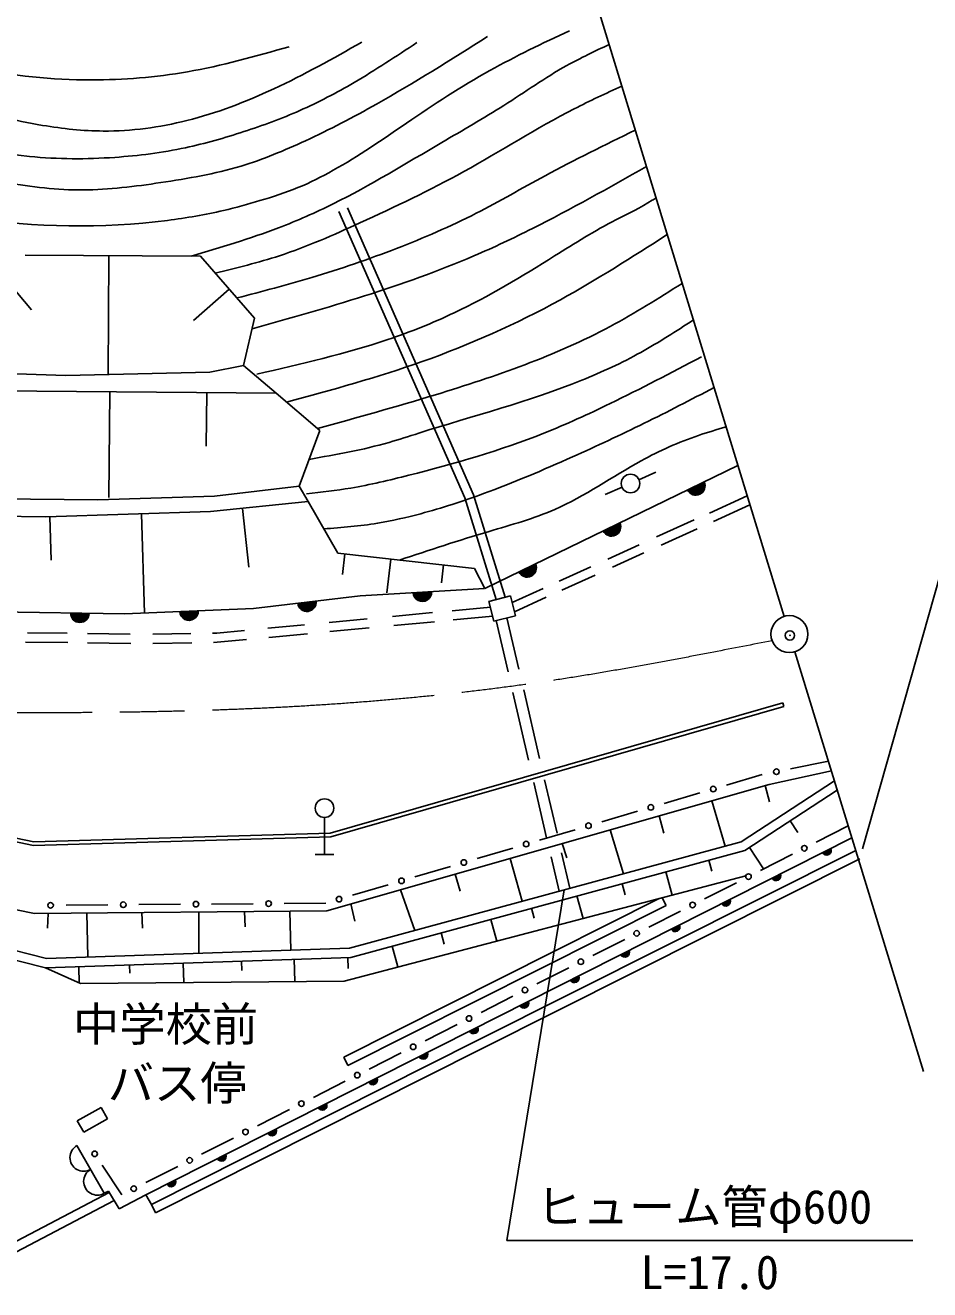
# Model space of a CAD drawing. Units: millimetres, scale not verified. Extents: x 40000 to 680000, y 20000 to 380000.
# Drawn here: x 225902 to 274738, y 250629 to 318922 of the extents above; entities that cross this region are included whole.
import ezdxf
from ezdxf.enums import TextEntityAlignment as Align

# ---------------------------------------------------------------- set-up
doc = ezdxf.new("R2010")
doc.units = ezdxf.units.MM
doc.header["$LTSCALE"] = 1000
doc.header["$PDMODE"] = 32
doc.header["$PDSIZE"] = 500
doc.linetypes.add('CHAIN', pattern=[18.5, 12, -1.5, 3.5, -1.5])
for name, color, linetype, lineweight in [('M-BGD', 7, 'Continuous', 25), ('M-BMK', 2, 'CHAIN', 13), ('M-BMK-SRVR', 3, 'Continuous', 25), ('M-STR-HTXT', 7, 'Continuous', 13), ('M-STR-STR3', 7, 'Continuous', 25)]:
    doc.layers.add(name, color=color, linetype=linetype, lineweight=lineweight)
doc.layers.add('M-OTRS', color=6, linetype='Continuous')
doc.styles.add('ＭＳ ゴシック', font='')
doc.styles.get('ＭＳ ゴシック').set_extended_font_data('MS Gothic')

msp = doc.modelspace()

# ---------------------------------------------------------------- linework, layer by layer
at = {"layer": 'M-BGD'}
for p, q in [((249639, 293394), (242836, 308863)), ((250109, 293568), (243294, 309064)), ((235364, 306444), (225891, 306504)), ((230372, 300059), (230412, 306475)), ((238284, 303108), (235364, 306444)), ((226241, 303551), (224644, 305459)), ((234983, 302979), (236916, 304671)), ((237688, 300546), (238284, 303108)), ((235873, 300178), (237688, 300546)), ((239440, 299048), (237688, 300546)), ((221184, 300248), (228096, 300010)), ((228096, 300010), (235873, 300178)), ((239440, 299048), (221671, 299209)), ((230408, 293421), (230460, 299129)), ((235677, 296198), (235703, 299082)), ((241799, 297031), (239440, 299048)), ((240692, 294033), (241799, 297031)), ((250723, 288511), (264382, 295146)), ((259036, 294378), (259946, 294788)), ((236117, 293497), (240692, 294033)), ((241173, 293197), (240692, 294033)), ((258126, 293968), (257206, 293578)), ((222407, 293356), (229825, 293286)), ((229825, 293286), (236117, 293497)), ((241173, 293197), (235906, 292653)), ((242775, 290414), (241173, 293197)), ((251324, 287907), (249639, 293394)), ((251809, 288030), (250109, 293568)), ((262842, 292578), (264884, 293505)), ((263066, 292130), (265032, 293023)), ((227012, 292372), (222091, 292442)), ((235906, 292653), (227012, 292372)), ((227303, 290030), (227229, 292379)), ((232343, 287176), (232174, 292535)), ((237965, 289663), (237637, 292832)), ((259993, 291285), (262024, 292206)), ((260244, 290849), (262190, 291732)), ((250154, 289584), (242775, 290414)), ((243030, 289254), (243155, 290371)), ((257363, 290091), (259051, 290857)), ((257618, 289657), (259302, 290421)), ((245430, 288270), (245635, 290093)), ((248381, 288805), (248490, 289772)), ((250723, 288511), (250154, 289584)), ((254723, 288892), (256444, 289673)), ((254870, 288410), (256668, 289226)), ((243990, 288101), (250696, 288500)), ((252191, 287743), (253872, 288506)), ((238232, 287428), (243990, 288101)), ((250936, 287808), (252099, 288104)), ((251209, 286737), (250936, 287808)), ((252099, 288104), (252372, 287033)), ((252316, 287251), (254030, 288029)), ((221655, 287279), (231252, 287129)), ((231252, 287129), (238232, 287428)), ((242319, 286672), (244368, 286866)), ((245738, 286996), (247883, 287199)), ((248960, 287301), (251016, 287495)), ((249010, 286803), (251141, 287005)), ((252372, 287033), (251209, 286737)), ((251911, 286916), (252557, 284137)), ((236241, 286097), (237733, 286238)), ((238990, 286357), (240972, 286545)), ((242338, 286172), (244470, 286373)), ((245798, 286499), (247996, 286707)), ((251330, 286768), (251973, 284000)), ((225913, 285611), (228200, 285583)), ((226015, 286110), (228166, 286083)), ((229259, 286070), (231561, 286041)), ((229259, 285569), (231594, 285540)), ((232789, 286031), (234839, 286070)), ((232789, 285531), (234890, 285571)), ((236015, 286093), (236241, 286097)), ((236065, 285593), (236269, 285597)), ((236269, 285597), (237850, 285747)), ((239054, 285861), (241140, 286058)), ((252230, 282894), (253079, 279238)), ((252816, 283022), (253674, 279327)), ((242368, 275296), (266813, 282324)), ((242400, 275096), (266869, 282131)), ((266869, 282131), (266813, 282324)), ((200430, 280053), (226347, 274615)), ((200471, 280248), (226365, 274816)), ((266077, 277919), (269430, 278651)), ((269270, 279172), (267227, 278760)), ((253362, 278020), (254053, 275042)), ((253944, 278165), (254613, 275282)), ((265695, 278450), (263771, 277884)), ((264556, 274820), (269594, 278114)), ((242181, 271098), (266077, 277919)), ((262328, 277459), (260404, 276892)), ((264763, 274358), (269747, 277617)), ((265851, 277854), (266080, 276977)), ((262969, 277032), (263686, 274584)), ((242058, 276139), (242058, 274139)), ((258961, 276467), (257036, 275901)), ((260126, 276220), (260389, 275281)), ((267624, 275317), (267207, 275956)), ((202103, 275828), (226399, 270949)), ((226365, 274816), (242368, 275296)), ((255593, 275476), (253669, 274909)), ((257483, 275466), (258201, 273095)), ((270340, 275678), (268615, 274803)), ((226347, 274615), (242400, 275096)), ((232411, 255752), (270534, 275044)), ((243401, 269079), (264556, 274820)), ((254888, 274725), (255149, 273962)), ((241558, 274139), (242558, 274139)), ((243476, 268581), (264763, 274358)), ((250272, 264073), (270745, 274355)), ((252226, 274485), (250302, 273918)), ((250497, 263626), (270969, 273908)), ((252080, 273924), (252740, 271613)), ((254295, 274003), (254725, 272152)), ((254858, 274228), (255304, 272309)), ((265769, 273357), (265009, 274519)), ((267322, 274146), (265598, 273270)), ((248859, 273493), (246935, 272927)), ((260829, 271941), (260488, 273198)), ((262982, 273230), (262819, 273830)), ((243118, 267299), (264807, 272984)), ((245492, 272502), (243568, 271935)), ((249118, 273078), (249383, 272153)), ((258291, 271953), (258127, 272557)), ((264305, 272614), (262580, 271738)), ((211666, 271901), (227001, 268011)), ((211783, 272387), (227055, 268513)), ((246163, 272235), (246939, 270039)), ((256019, 270680), (255689, 271895)), ((230351, 271415), (228108, 271397)), ((234276, 271447), (232033, 271429)), ((238200, 271479), (235958, 271460)), ((242125, 271510), (239882, 271492)), ((260127, 271757), (243096, 263192)), ((260499, 271384), (243321, 262745)), ((243472, 271467), (243691, 270532)), ((253379, 270700), (253235, 271229)), ((260499, 271384), (260290, 271799)), ((226399, 270949), (242181, 271098)), ((227143, 270956), (227107, 270155)), ((229223, 270976), (229282, 268590)), ((232194, 271004), (232233, 270155)), ((235266, 271033), (235268, 268797)), ((237735, 271056), (237773, 270230)), ((240193, 271079), (240244, 268969)), ((251357, 269458), (251038, 270633)), ((261287, 271081), (259563, 270206)), ((248516, 269300), (248352, 269904)), ((227055, 268513), (243401, 269079)), ((246025, 268061), (245719, 269190)), ((258270, 269549), (256545, 268673)), ((227001, 268011), (243476, 268581)), ((240459, 267273), (240417, 268475)), ((243334, 267974), (243313, 268575)), ((227001, 268011), (228888, 267161)), ((228815, 267194), (228784, 268072)), ((231545, 267728), (231529, 268167)), ((234468, 267215), (234431, 268268)), ((237587, 267876), (237569, 268376)), ((255252, 268017), (253528, 267141)), ((228888, 267161), (243118, 267299)), ((252235, 266484), (250511, 265609)), ((249217, 264952), (247493, 264076)), ((232711, 255224), (250272, 264073)), ((232936, 254778), (250497, 263626)), ((243096, 263192), (243321, 262745)), ((246200, 263419), (244476, 262544)), ((243182, 261887), (241458, 261011)), ((228711, 259746), (229998, 260475)), ((229998, 260475), (230343, 259866)), ((240165, 260355), (238441, 259479)), ((229056, 259137), (228711, 259746)), ((230343, 259866), (229056, 259137)), ((230165, 255835), (228688, 258414)), ((237147, 258822), (235423, 257947)), ((231113, 255758), (230047, 257363)), ((234130, 257290), (232406, 256414)), ((222214, 251560), (230434, 255876)), ((222446, 251117), (230693, 255448)), ((230393, 255943), (230165, 255835)), ((230962, 255004), (230393, 255943)), ((232411, 255752), (230962, 255004)), ((232711, 255224), (232411, 255752)), ((232711, 255224), (232936, 254778))]:
    msp.add_line(p, q, dxfattribs=at)
for centre, radius in [((258583, 294172), 500), ((266461, 278605), 150), ((263049, 277671), 150), ((242058, 276639), 500), ((259682, 276680), 150), ((256315, 275688), 150), ((252948, 274697), 150), ((267969, 274474), 150), ((249581, 273706), 150), ((246214, 272714), 150), ((264951, 272942), 150), ((242847, 271723), 150), ((227267, 271390), 150), ((231192, 271422), 150), ((235117, 271454), 150), ((239041, 271485), 150), ((261934, 271410), 150), ((258916, 269877), 150), ((255899, 268345), 150), ((252881, 266813), 150), ((249864, 265280), 150), ((246846, 263748), 150), ((243829, 262215), 150), ((240812, 260683), 150), ((237794, 259151), 150), ((229647, 257965), 150), ((234777, 257618), 150), ((231759, 256086), 150)]:
    msp.add_circle(centre, radius, dxfattribs=at)
for centre, radius, start, end in [((262106, 294041), 500, 205.90949, 25.90949), ((262106, 294041), 500, 205.90949, 25.90949), ((262106, 294041), 450, 205.90949, 25.90949), ((262106, 294041), 400, 205.90949, 25.90949), ((262106, 294041), 350, 205.90949, 25.90949), ((262106, 294041), 300, 205.90949, 25.90949), ((262106, 294041), 250, 205.90949, 25.90949), ((262106, 294041), 200, 205.90949, 25.90949), ((262106, 294041), 150, 205.90949, 25.90949), ((262106, 294041), 100, 205.90949, 25.90949), ((262106, 294041), 50, 205.90949, 25.90949), ((257553, 291829), 500, 205.90949, 25.90949), ((257553, 291829), 500, 205.90949, 25.90949), ((257553, 291829), 450, 205.90949, 25.90949), ((257553, 291829), 400, 205.90949, 25.90949), ((257553, 291829), 350, 205.90949, 25.90949), ((257553, 291829), 300, 205.90949, 25.90949), ((257553, 291829), 250, 205.90949, 25.90949), ((257553, 291829), 200, 205.90949, 25.90949), ((257553, 291829), 150, 205.90949, 25.90949), ((257553, 291829), 100, 205.90949, 25.90949), ((257553, 291829), 50, 205.90949, 25.90949), ((253000, 289617), 500, 205.90949, 25.90949), ((253000, 289617), 500, 205.90949, 25.90949), ((253000, 289617), 450, 205.90949, 25.90949), ((253000, 289617), 400, 205.90949, 25.90949), ((253000, 289617), 350, 205.90949, 25.90949), ((253000, 289617), 300, 205.90949, 25.90949), ((253000, 289617), 250, 205.90949, 25.90949), ((253000, 289617), 200, 205.90949, 25.90949), ((253000, 289617), 150, 205.90949, 25.90949), ((253000, 289617), 100, 205.90949, 25.90949), ((253000, 289617), 50, 205.90949, 25.90949), ((247343, 288301), 500, 183.40392, 3.40392), ((247343, 288301), 500, 183.40392, 3.40392), ((247343, 288301), 450, 183.40392, 3.40392), ((247343, 288301), 400, 183.40392, 3.40392), ((247343, 288301), 350, 183.40392, 3.40392), ((247343, 288301), 300, 183.40392, 3.40392), ((247343, 288301), 250, 183.40392, 3.40392), ((247343, 288301), 200, 183.40392, 3.40392), ((247343, 288301), 150, 183.40392, 3.40392), ((247343, 288301), 100, 183.40392, 3.40392), ((247343, 288301), 50, 183.40392, 3.40392), ((241111, 287765), 500, 186.66666, 6.66666), ((241111, 287765), 500, 186.66666, 6.66666), ((241111, 287765), 450, 186.66666, 6.66666), ((241111, 287765), 400, 186.66666, 6.66666), ((241111, 287765), 350, 186.66666, 6.66666), ((241111, 287765), 300, 186.66666, 6.66666), ((241111, 287765), 250, 186.66666, 6.66666), ((241111, 287765), 200, 186.66666, 6.66666), ((241111, 287765), 150, 186.66666, 6.66666), ((241111, 287765), 100, 186.66666, 6.66666), ((241111, 287765), 50, 186.66666, 6.66666), ((228853, 287167), 500, 179.10715, 359.10715), ((228853, 287167), 500, 179.10715, 359.10715), ((228853, 287167), 450, 179.10715, 359.10715), ((228853, 287167), 400, 179.10715, 359.10715), ((228853, 287167), 350, 179.10715, 359.10715), ((228853, 287167), 300, 179.10715, 359.10715), ((228853, 287167), 250, 179.10715, 359.10715), ((228853, 287167), 200, 179.10715, 359.10715), ((228853, 287167), 150, 179.10715, 359.10715), ((228853, 287167), 100, 179.10715, 359.10715), ((228853, 287167), 50, 179.10715, 359.10715), ((234742, 287279), 500, 182.45403, 2.45403), ((234742, 287279), 500, 182.45403, 2.45403), ((234742, 287279), 450, 182.45403, 2.45403), ((234742, 287279), 400, 182.45403, 2.45403), ((234742, 287279), 350, 182.45403, 2.45403), ((234742, 287279), 300, 182.45403, 2.45403), ((234742, 287279), 250, 182.45403, 2.45403), ((234742, 287279), 200, 182.45403, 2.45403), ((234742, 287279), 150, 182.45403, 2.45403), ((234742, 287279), 100, 182.45403, 2.45403), ((234742, 287279), 50, 182.45403, 2.45403), ((269172, 274355), 250, 206.84221, 26.84221), ((269172, 274355), 200, 206.84221, 26.84221), ((269172, 274355), 150, 206.84221, 26.84221), ((269172, 274355), 100, 206.84221, 26.84221), ((269172, 274355), 50, 206.84221, 26.84221), ((266449, 272977), 250, 206.84221, 26.84221), ((266449, 272977), 200, 206.84221, 26.84221), ((266449, 272977), 150, 206.84221, 26.84221), ((266449, 272977), 100, 206.84221, 26.84221), ((266449, 272977), 50, 206.84221, 26.84221), ((263726, 271599), 250, 206.84221, 26.84221), ((263726, 271599), 200, 206.84221, 26.84221), ((263726, 271599), 150, 206.84221, 26.84221), ((263726, 271599), 100, 206.84221, 26.84221), ((263726, 271599), 50, 206.84221, 26.84221), ((261003, 270221), 250, 206.84221, 26.84221), ((261003, 270221), 200, 206.84221, 26.84221), ((261003, 270221), 150, 206.84221, 26.84221), ((261003, 270221), 100, 206.84221, 26.84221), ((261003, 270221), 50, 206.84221, 26.84221), ((258280, 268843), 250, 206.84221, 26.84221), ((258280, 268843), 200, 206.84221, 26.84221), ((258280, 268843), 150, 206.84221, 26.84221), ((258280, 268843), 100, 206.84221, 26.84221), ((258280, 268843), 50, 206.84221, 26.84221), ((255557, 267465), 250, 206.84221, 26.84221), ((255557, 267465), 200, 206.84221, 26.84221), ((255557, 267465), 150, 206.84221, 26.84221), ((255557, 267465), 100, 206.84221, 26.84221), ((255557, 267465), 50, 206.84221, 26.84221), ((252834, 266087), 250, 206.84221, 26.84221), ((252834, 266087), 200, 206.84221, 26.84221), ((252834, 266087), 150, 206.84221, 26.84221), ((252834, 266087), 100, 206.84221, 26.84221), ((252834, 266087), 50, 206.84221, 26.84221), ((250111, 264709), 250, 206.84221, 26.84221), ((250111, 264709), 200, 206.84221, 26.84221), ((250111, 264709), 150, 206.84221, 26.84221), ((250111, 264709), 100, 206.84221, 26.84221), ((250111, 264709), 50, 206.84221, 26.84221), ((247388, 263331), 250, 206.84221, 26.84221), ((247388, 263331), 200, 206.84221, 26.84221), ((247388, 263331), 150, 206.84221, 26.84221), ((247388, 263331), 100, 206.84221, 26.84221), ((247388, 263331), 50, 206.84221, 26.84221), ((244665, 261953), 250, 206.84221, 26.84221), ((244665, 261953), 200, 206.84221, 26.84221), ((244665, 261953), 150, 206.84221, 26.84221), ((244665, 261953), 100, 206.84221, 26.84221), ((244665, 261953), 50, 206.84221, 26.84221), ((241942, 260575), 250, 206.84221, 26.84221), ((241942, 260575), 200, 206.84221, 26.84221), ((241942, 260575), 150, 206.84221, 26.84221), ((241942, 260575), 100, 206.84221, 26.84221), ((241942, 260575), 50, 206.84221, 26.84221), ((239219, 259197), 250, 206.84221, 26.84221), ((239219, 259197), 200, 206.84221, 26.84221), ((239219, 259197), 150, 206.84221, 26.84221), ((239219, 259197), 100, 206.84221, 26.84221), ((239219, 259197), 50, 206.84221, 26.84221), ((229057, 257770), 743, 119.80094, 299.80094), ((236496, 257819), 250, 206.84221, 26.84221), ((236496, 257819), 200, 206.84221, 26.84221), ((236496, 257819), 150, 206.84221, 26.84221), ((236496, 257819), 100, 206.84221, 26.84221), ((236496, 257819), 50, 206.84221, 26.84221), ((229796, 256480), 743, 119.80094, 299.80094), ((233773, 256441), 250, 206.84221, 26.84221), ((233773, 256441), 200, 206.84221, 26.84221), ((233773, 256441), 150, 206.84221, 26.84221), ((233773, 256441), 100, 206.84221, 26.84221), ((233773, 256441), 50, 206.84221, 26.84221)]:
    msp.add_arc(centre, radius, start, end, dxfattribs=at)
for points, knots in [([(255287, 318629), (253836, 317944), (252384, 317258), (250985, 316478), (249439, 315616), (247958, 314638), (246491, 313641), (245191, 312757), (243902, 311858), (242531, 311090), (241914, 310744), (241281, 310425), (240627, 310157), (239957, 309882), (239265, 309661), (238571, 309452), (237921, 309258), (237269, 309074), (236610, 308919), (235613, 308685), (234601, 308515), (233582, 308386), (230051, 307940), (226443, 307993), (222925, 308517), (219520, 309024), (216199, 309971), (212909, 310996), (209969, 311912), (207053, 312890), (204206, 314046), (202849, 314597), (201507, 315189), (200165, 315781)], [0, 0, 0, 0, 1, 1, 1, 2, 2, 2, 3, 3, 3, 4, 4, 4, 5, 5, 5, 6, 6, 6, 7, 7, 7, 8, 8, 8, 9, 9, 9, 10, 10, 10, 11, 11, 11, 11]), ([(250868, 318310), (248887, 317061), (246906, 315813), (244868, 314666), (243612, 313959), (242334, 313291), (241025, 312682), (239895, 312157), (238742, 311676), (237553, 311318), (236142, 310894), (234681, 310645), (233215, 310426), (231822, 310218), (230425, 310036), (229025, 310029), (227633, 310023), (226238, 310189), (224859, 310426), (221434, 311015), (218113, 312041), (214818, 313128), (211720, 314150), (208645, 315226), (205570, 316302)], [0, 0, 0, 0, 1, 1, 1, 2, 2, 2, 3, 3, 3, 4, 4, 4, 5, 5, 5, 6, 6, 6, 7, 7, 7, 8, 8, 8, 8]), ([(247049, 317988), (245930, 317248), (244811, 316509), (243653, 315831), (242705, 315276), (241731, 314763), (240727, 314318), (239742, 313882), (238728, 313513), (237702, 313178), (236666, 312840), (235618, 312538), (234554, 312310), (233298, 312042), (232020, 311878), (230735, 311790), (229198, 311683), (227651, 311684), (226124, 311839), (223008, 312155), (219972, 313111), (217025, 314219), (214767, 315069), (212561, 316008), (210355, 316947)], [0, 0, 0, 0, 1, 1, 1, 2, 2, 2, 3, 3, 3, 4, 4, 4, 5, 5, 5, 6, 6, 6, 7, 7, 7, 8, 8, 8, 8]), ([(214653, 317169), (215544, 316827), (216435, 316484), (217335, 316168), (218217, 315858), (219109, 315574), (220001, 315295), (220780, 315052), (221560, 314812), (222344, 314584), (223822, 314156), (225316, 313774), (226835, 313518), (227919, 313335), (229016, 313217), (230115, 313211), (231630, 313203), (233149, 313409), (234622, 313777), (236245, 314182), (237812, 314783), (239324, 315489), (240949, 316248), (242512, 317129), (244074, 318010)], [0, 0, 0, 0, 1, 1, 1, 2, 2, 2, 3, 3, 3, 4, 4, 4, 5, 5, 5, 6, 6, 6, 7, 7, 7, 8, 8, 8, 8]), ([(218999, 317913), (219497, 317710), (219995, 317508), (220502, 317331), (221365, 317030), (222254, 316805), (223151, 316620), (225228, 316192), (227347, 315977), (229469, 315974), (231207, 315971), (232947, 316110), (234655, 316410), (236511, 316736), (238330, 317252), (240148, 317767)], [0, 0, 0, 0, 1, 1, 1, 2, 2, 2, 3, 3, 3, 4, 4, 4, 5, 5, 5, 5]), ([(257423, 317885), (256651, 317522), (255878, 317159), (255135, 316744), (253969, 316093), (252875, 315313), (251746, 314593), (250649, 313894), (249518, 313252), (248395, 312594), (246457, 311459), (244543, 310277), (242531, 309281), (241568, 308804), (240583, 308370), (239580, 307986), (238034, 307394), (236446, 306921), (234858, 306447)], [0, 0, 0, 0, 1, 1, 1, 2, 2, 2, 3, 3, 3, 4, 4, 4, 5, 5, 5, 6, 6, 6, 6]), ([(258112, 315637), (257248, 315239), (256385, 314841), (255540, 314409), (253506, 313367), (251577, 312124), (249577, 311019), (247753, 310011), (245869, 309118), (243969, 308250), (242542, 307599), (241106, 306962), (239621, 306475), (238486, 306104), (237323, 305819), (236160, 305535)], [0, 0, 0, 0, 1, 1, 1, 2, 2, 2, 3, 3, 3, 4, 4, 4, 5, 5, 5, 5]), ([(258839, 313259), (257203, 312459), (255567, 311660), (253966, 310793), (252725, 310122), (251506, 309410), (250249, 308770), (248855, 308059), (247415, 307436), (245955, 306870), (244448, 306287), (242918, 305763), (241371, 305301), (240034, 304902), (238683, 304548), (237333, 304194)], [0, 0, 0, 0, 1, 1, 1, 2, 2, 2, 3, 3, 3, 4, 4, 4, 5, 5, 5, 5]), ([(259441, 311293), (257408, 310144), (255376, 308995), (253289, 307947), (252250, 307425), (251198, 306928), (250130, 306470), (246268, 304814), (242207, 303668), (238147, 302522)], [0, 0, 0, 0, 1, 1, 1, 2, 2, 2, 3, 3, 3, 3]), ([(259958, 309602), (259891, 309558), (259823, 309513), (259755, 309470), (259131, 309073), (258455, 308762), (257797, 308420), (256658, 307828), (255574, 307143), (254484, 306464), (252720, 305365), (250942, 304284), (249068, 303395), (247905, 302844), (246705, 302366), (245485, 301954), (243170, 301172), (240786, 300626), (238401, 300080)], [0, 0, 0, 0, 1, 1, 1, 2, 2, 2, 3, 3, 3, 4, 4, 4, 5, 5, 5, 6, 6, 6, 6]), ([(260566, 307618), (258668, 306400), (256770, 305182), (254795, 304097), (252408, 302787), (249907, 301670), (247341, 300761), (244933, 299908), (242468, 299238), (240002, 298567)], [0, 0, 0, 0, 1, 1, 1, 2, 2, 2, 3, 3, 3, 3]), ([(261372, 304981), (260096, 304175), (258819, 303370), (257492, 302660), (254518, 301068), (251292, 299956), (248051, 298968), (245930, 298322), (243803, 297729), (241676, 297136)], [0, 0, 0, 0, 1, 1, 1, 2, 2, 2, 3, 3, 3, 3]), ([(261977, 303006), (261045, 302401), (260113, 301796), (259143, 301258), (258113, 300686), (257041, 300190), (255948, 299749), (253086, 298595), (250088, 297827), (247145, 296892), (246614, 296723), (246084, 296548), (245548, 296395), (244133, 295990), (242679, 295734), (241225, 295478)], [0, 0, 0, 0, 1, 1, 1, 2, 2, 2, 3, 3, 3, 4, 4, 4, 5, 5, 5, 5]), ([(262408, 301009), (260772, 300153), (259136, 299296), (257475, 298489), (256302, 297919), (255117, 297374), (253907, 296892), (251543, 295949), (249086, 295246), (246613, 294620), (245572, 294356), (244528, 294106), (243472, 293928), (242684, 293795), (241889, 293702), (241094, 293608)], [0, 0, 0, 0, 1, 1, 1, 2, 2, 2, 3, 3, 3, 4, 4, 4, 5, 5, 5, 5]), ([(263094, 299354), (261841, 298701), (260588, 298048), (259320, 297424), (258043, 296795), (256751, 296196), (255451, 295614), (253867, 294905), (252271, 294222), (250642, 293626), (249528, 293219), (248398, 292852), (247252, 292544), (246485, 292337), (245710, 292156), (244927, 292029), (243967, 291873), (242995, 291797), (242023, 291721)], [0, 0, 0, 0, 1, 1, 1, 2, 2, 2, 3, 3, 3, 4, 4, 4, 5, 5, 5, 6, 6, 6, 6]), ([(263744, 297230), (263243, 297083), (262742, 296936), (262249, 296768), (261184, 296404), (260152, 295942), (259161, 295401), (257589, 294543), (256119, 293488), (254493, 292774), (253357, 292275), (252144, 291942), (250943, 291585), (249314, 291100), (247708, 290570), (246102, 290040)], [0, 0, 0, 0, 1, 1, 1, 2, 2, 2, 3, 3, 3, 4, 4, 4, 5, 5, 5, 5])]:
    msp.add_open_spline(points, degree=3, knots=knots, dxfattribs=at)
at = {"layer": 'M-BMK'}
msp.add_open_spline([(266228, 285682), (262022, 284857), (257816, 284032), (253577, 283416), (249275, 282790), (244939, 282380), (240598, 282132), (232883, 281693), (225152, 281770), (217421, 281847)], degree=3, knots=[0, 0, 0, 0, 1, 1, 1, 2, 2, 2, 3, 3, 3, 3], dxfattribs=at)
at = {"layer": 'M-BMK-SRVR'}
for p, q in [((266876, 286996), (254503, 327427)), ((278320, 299923), (271110, 274433)), ((274397, 262420), (267462, 285083))]:
    msp.add_line(p, q, dxfattribs=at)
msp.add_circle((267163, 286038), 1000, dxfattribs=at)
at = {"layer": 'M-OTRS'}
msp.add_point((267187, 285968), dxfattribs=at)
at = {"layer": 'M-STR-STR3'}
for p in [(254997, 272226), (273835, 253289)]:
    msp.add_line(p, (251902, 253289), dxfattribs=at)

# ---------------------------------------------------------------- texts
at = {"layer": 'M-STR-HTXT', "style": 'ＭＳ ゴシック'}
for s, p in [('中学校前', (228480, 263506)), ('バス停', (230352, 260323))]:
    msp.add_text(s, height=1833, dxfattribs=at).set_placement(p, align=Align.BOTTOM_LEFT)
at = {"layer": 'M-STR-STR3', "style": 'ＭＳ ゴシック'}
for s, p in [('ヒューム管φ600', (253494, 253645)), ('L=17.0', (259119, 250109))]:
    msp.add_text(s, height=1833, dxfattribs=at).set_placement(p, align=Align.BOTTOM_LEFT)

doc.saveas('drawing.dxf')
